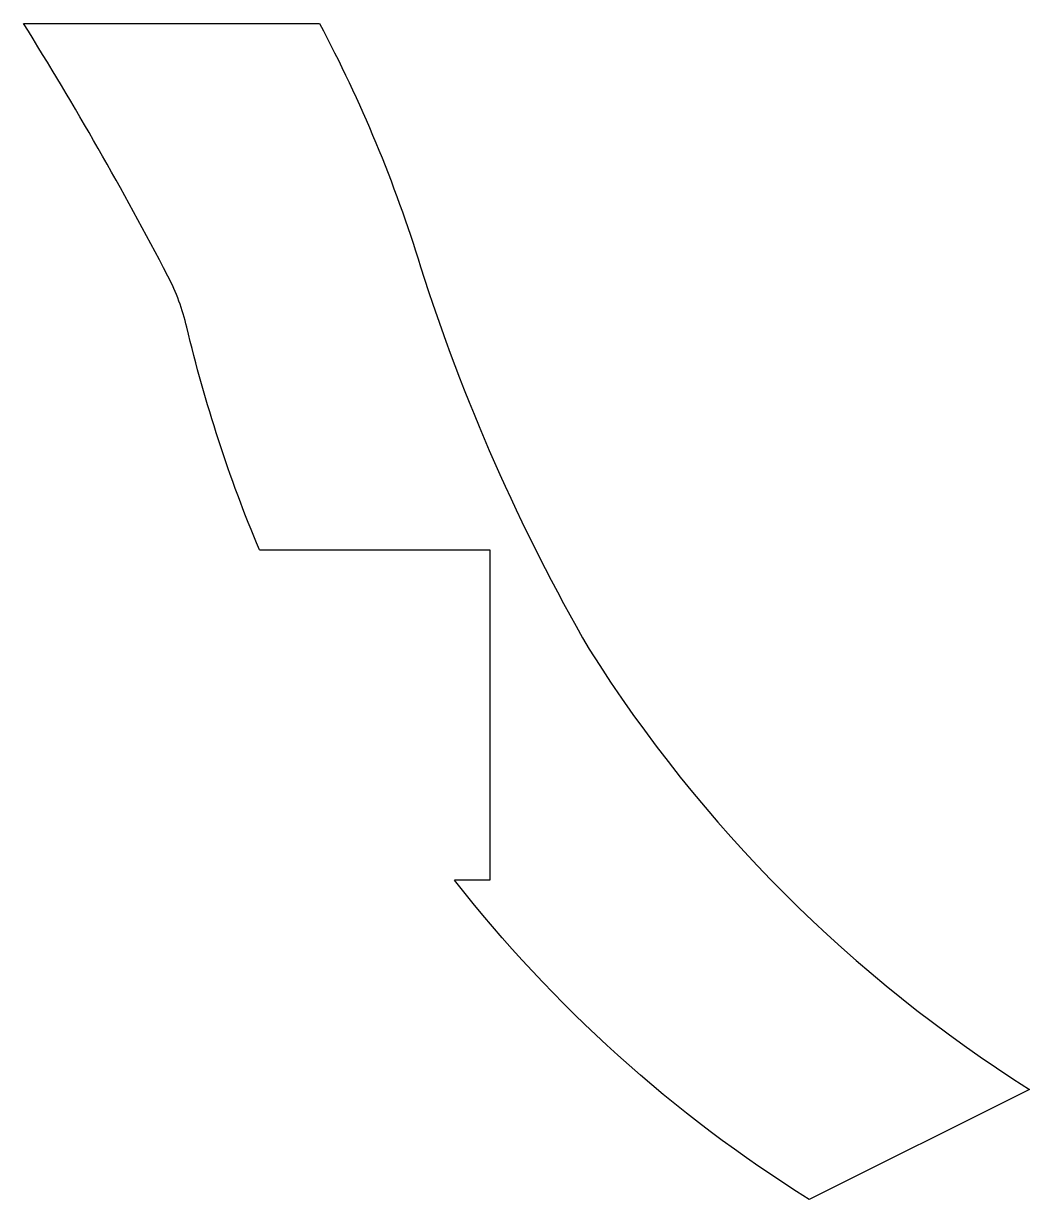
# Model space of a CAD drawing. Header units: millimetres. Extents: x 25.5 to 34.6, y 11 to 21.6.
import ezdxf

# ---------------------------------------------------------------- set-up
doc = ezdxf.new("R2010")
doc.units = ezdxf.units.MM
doc.layers.add('Corte exterior', color=1, linetype='Continuous', true_color=0xff0000)

msp = doc.modelspace()

# ---------------------------------------------------------------- linework, layer by layer
at = {"layer": 'Corte exterior'}
for p, q in [((25.517, 21.639), (28.204, 21.639)), ((27.658, 16.861), (29.751, 16.861)), ((29.751, 16.861), (29.751, 13.861)), ((29.751, 13.861), (29.429, 13.861))]:
    msp.add_line(p, q, dxfattribs=at)
for points in [[(27.658, 16.861, -0.041314), (26.999, 18.882, 0.062107), (26.827, 19.346, 0.019251), (25.517, 21.639)], [(28.204, 21.639, -0.047509), (29.121, 19.431, 0.053949), (30.651, 15.959)], [(30.651, 15.959, 0.111534), (34.649, 11.961), (32.649, 10.961, -0.087159), (29.429, 13.861)]]:
    msp.add_lwpolyline(points, format="xyb", dxfattribs=at)

doc.saveas('drawing.dxf')
